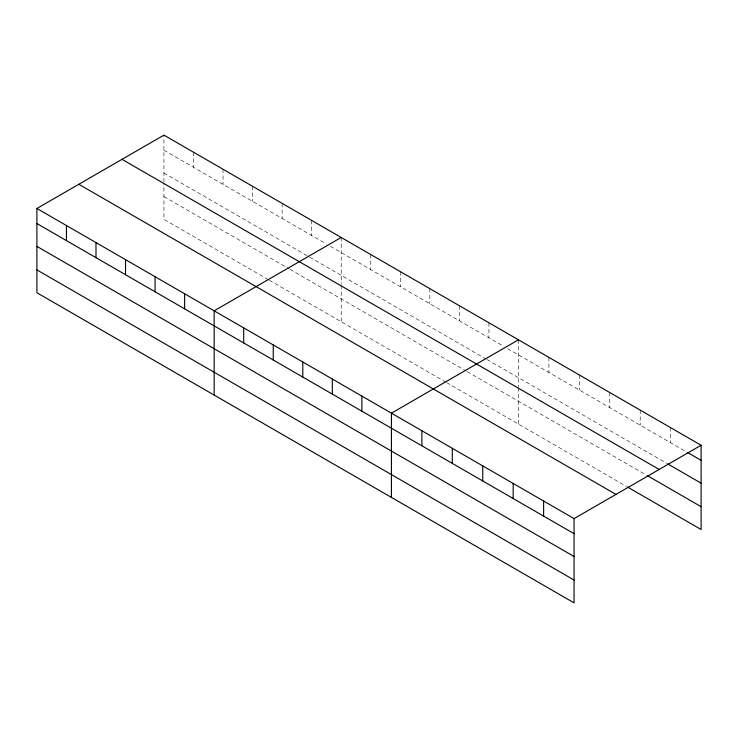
<?xml version="1.0" encoding="UTF-8"?>
<svg xmlns="http://www.w3.org/2000/svg" width="738" height="738" viewBox="0 0 738 738"><rect width="100%" height="100%" fill="white"/><g stroke="black" fill="none" stroke-linecap="round" stroke-linejoin="round"><path stroke-width="0.55" stroke-dasharray="3.69 2.77" d="M163.937 181.991L163.937 135.137M163.937 150.201L326.427 244.01M330.366 246.289L503.694 346.353M507.633 348.631L686.368 451.822M163.937 173.033L308.705 256.612M309.692 257.184L485.964 358.954M486.951 359.526L666.737 463.316M163.937 196.557L289.01 268.77M289.997 269.333L466.268 371.103M467.255 371.675L646.11 474.94M268.328 279.656L163.937 219.389L163.937 183.116M269.315 280.228L445.595 381.998M446.573 382.57L626.479 486.434M670.658 427.689L670.658 442.754M640.224 410.116L640.224 425.18M609.782 392.542L609.782 407.607M579.339 374.969L579.339 390.033M548.906 357.395L548.906 372.459M518.463 339.821L518.463 386.675M518.463 387.801L518.463 424.073M488.925 322.764L488.925 337.829M459.377 305.707L459.377 320.772M429.83 288.65L429.83 303.715M400.291 271.593L400.291 286.658M370.744 254.536L370.744 269.601M341.205 237.479L341.205 284.333M341.205 285.458L341.205 321.731M311.657 220.422L311.657 235.487M282.119 203.365L282.119 218.43M252.571 186.308L252.571 201.373M223.024 169.251L223.024 184.316M193.485 152.194L193.485 167.258"/><path stroke-width="1.11" d="M574.063 556.507L574.063 518.611L36.9 208.485L36.9 292.737L574.063 602.863L574.063 556.507L36.9 246.381M627.457 486.997L701.1 529.515L701.1 445.263L163.937 135.137L36.9 208.485M341.205 237.479L214.158 310.827L214.158 395.079M518.463 339.821L391.426 413.169L391.426 497.421M574.063 518.611L701.1 445.263M687.355 452.394L701.1 460.327M667.715 463.888L701.1 483.159M122.019 159.343L659.172 469.469M647.097 475.503L701.1 506.683M78.828 184.279L615.981 494.405M36.9 223.549L574.063 533.675M36.9 269.905L574.063 580.031M543.62 501.037L543.62 516.102M513.187 483.464L513.187 498.528M482.744 465.89L482.744 480.955M452.302 448.317L452.302 463.381M421.868 430.743L421.868 445.807M361.878 396.112L361.878 411.177M332.34 379.055L332.34 394.12M302.792 361.998L302.792 377.063M273.254 344.941L273.254 360.006M243.706 327.884L243.706 342.949M184.62 293.77L184.62 308.835M155.072 276.713L155.072 291.778M125.534 259.656L125.534 274.721M95.986 242.599L95.986 257.663M66.448 225.542L66.448 240.606"/></g></svg>
